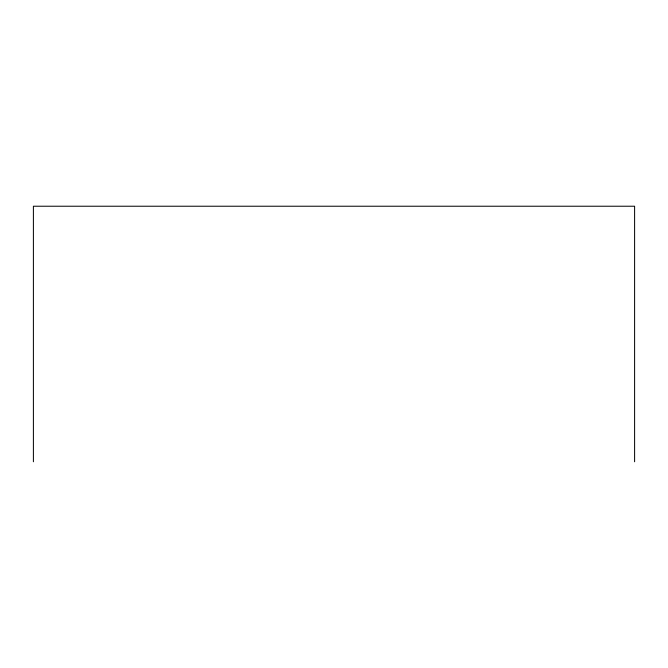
<?xml version="1.0" encoding="UTF-8"?>
<svg xmlns="http://www.w3.org/2000/svg" width="668" height="668" viewBox="0 0 668 668"><rect width="100%" height="100%" fill="white"/><g stroke="black" fill="none" stroke-linecap="round" stroke-linejoin="round"><path stroke-width="1" d="M634.6 461.772L634.6 206.228L33.4 206.228L33.4 461.772"/></g></svg>
